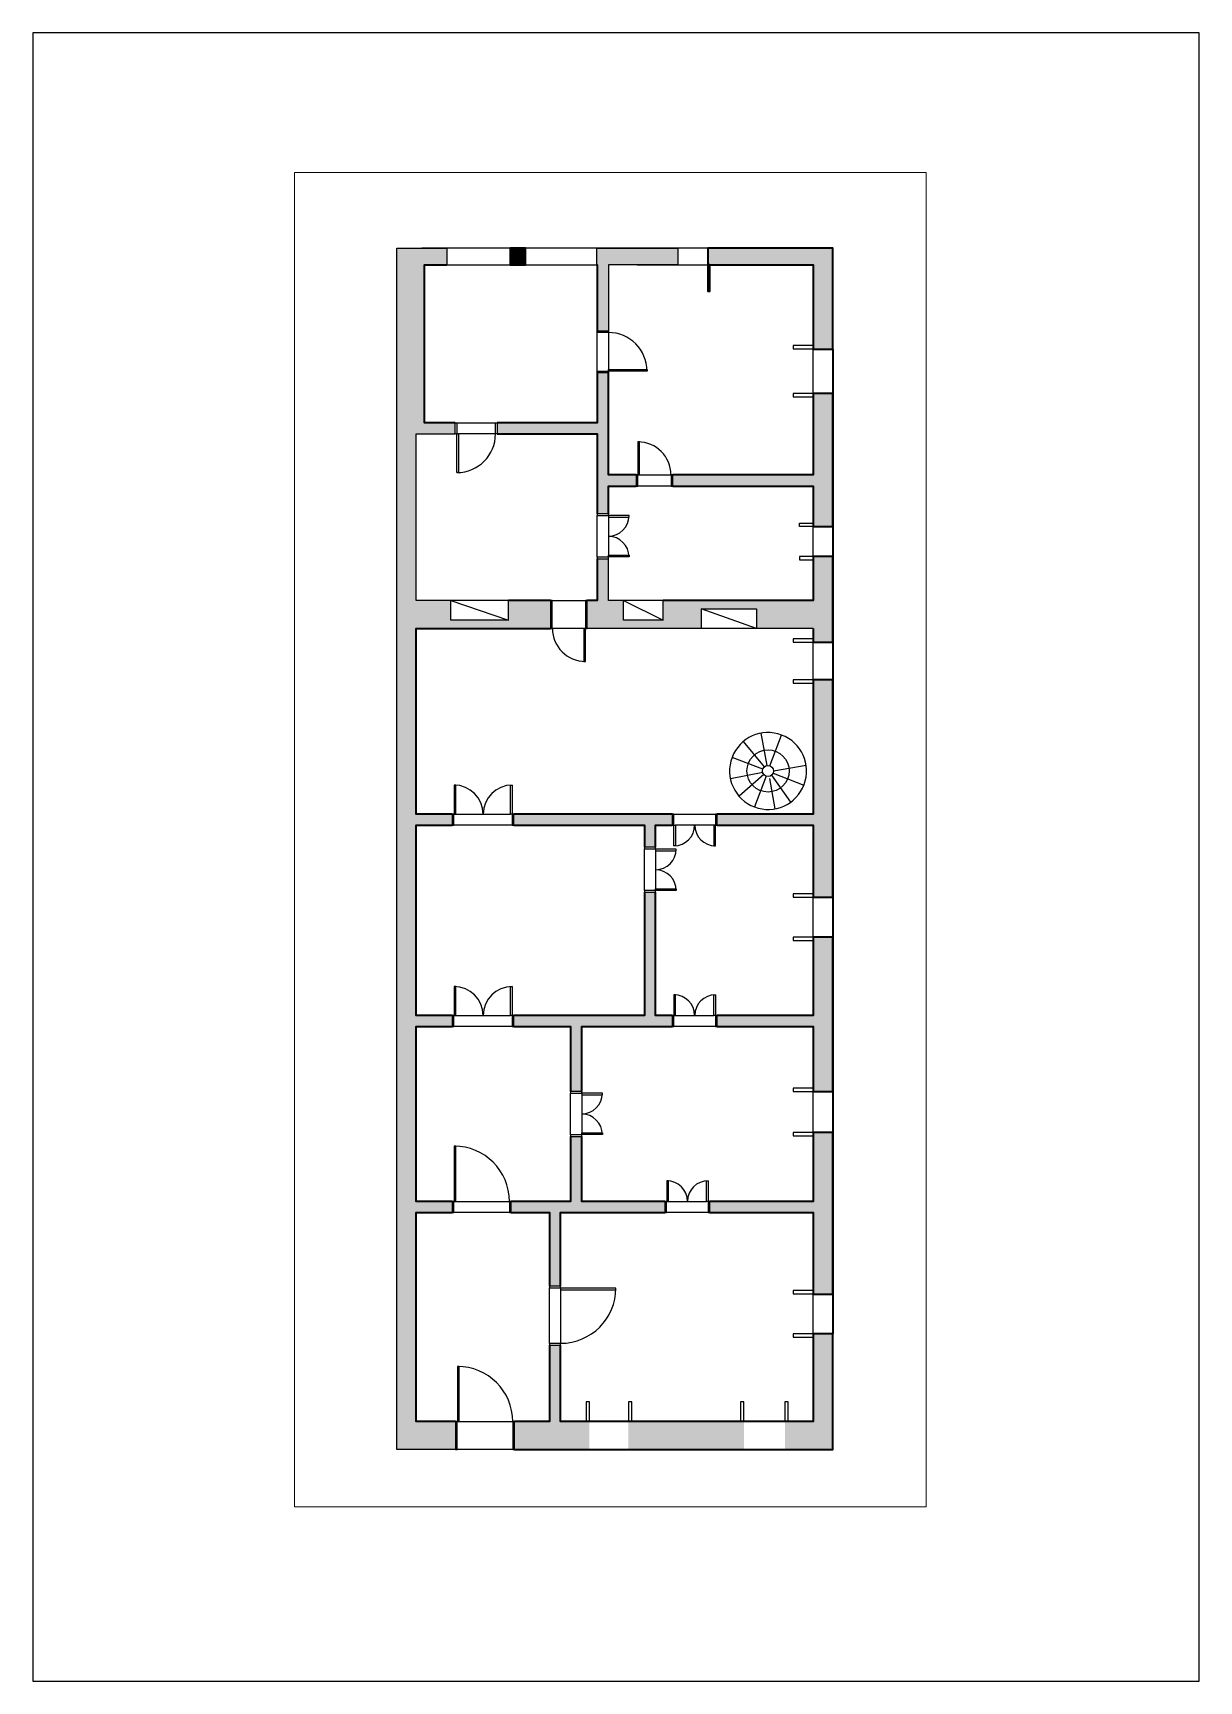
# Paper-space layout 'Layout1' of a CAD drawing. Header units: millimetres. Extents: x 64 to 274, y 59 to 356.
# The model-space entities are those that its viewports show. They can reach past a viewport. Long polylines and large blocks are cut down to what shows.
import ezdxf

# ---------------------------------------------------------------- set-up
doc = ezdxf.new("R2010")
doc.units = ezdxf.units.MM
for name, color, linetype, lineweight in [('A-ALV-___-___-EXI', 250, 'Continuous', 25), ('A-ESC-___-___-EXI', 250, 'Continuous', 25), ('A-JAN-___-___-EXI', 250, 'Continuous', 25), ('A-PIS-___-___-EXIG-____-TTLB-THIN', 250, 'Continuous', 25), ('A-POR-___-___-EXI', 250, 'Continuous', 25)]:
    doc.layers.add(name, color=color, linetype=linetype, lineweight=lineweight)

# ---------------------------------------------------------------- blocks, each defined once
blk = doc.blocks.new('SVG - A4-22877178-Não nomeada')
at = {"layer": 'A-PIS-___-___-EXIG-____-TTLB-THIN'}
for p, q in [((64.29, 356.5), (64.29, 59.5)), ((274.29, 356.5), (64.29, 356.5)), ((274.29, 59.5), (274.29, 356.5)), ((64.29, 59.5), (274.29, 59.5))]:
    blk.add_line(p, q, dxfattribs=at)

msp = doc.modelspace()

# ---------------------------------------------------------------- hatches: boundary and pattern name
at = {"layer": 'A-ALV-___-___-EXI'}
for points in [[(1689, -2233), (1689, -1933), (789, -1933), (789, -2233), (1289, -2233)], [(3109, -2233), (3109, -1933), (2829, -1933), (2829, -2233)], [(4633, -2233), (5849, -2233), (5849, -1933), (4389, -1933), (4389, -2233), (4599, -2233)], [(8289, -2233), (8289, -1933), (6389, -1933), (6389, -2233)], [(8639, -3753), (8639, -1933), (8289, -1933), (8289, -3753)], [(1139, -5183), (1289, -5183), (1289, -2233), (789, -2233), (789, -5183)], [(8639, -6953), (8639, -4553), (8289, -4553), (8289, -6953)], [(789, -23583), (1139, -23583), (1139, -5183), (789, -5183), (789, -21612)], [(8289, -9033), (8639, -9033), (8639, -7493), (8289, -7493), (8289, -8788)], [(1759, -8788), (1759, -8288), (1139, -8288), (1139, -8788)], [(6269, -8788), (6269, -8288), (5589, -8288), (5589, -8788)], [(7264, -8438), (7264, -8288), (6269, -8288), (6269, -8438)], [(8289, -8788), (8289, -8288), (7264, -8288), (7264, -8788)], [(2799, -8788), (2799, -8638), (1759, -8638), (1759, -8788)], [(5589, -8788), (5589, -8638), (4869, -8638), (4869, -8788)], [(8289, -13633), (8639, -13633), (8639, -9713), (8289, -9713), (8289, -12594)], [(8289, -17133), (8639, -17133), (8639, -14353), (8289, -14353), (8289, -15963)], [(8639, -20783), (8639, -17873), (8289, -17873), (8289, -20783)], [(8639, -23083), (8639, -21503), (8289, -21503), (8289, -23083)], [(7039, -23583), (7039, -23083), (4959, -23083), (4959, -23583)], [(8639, -23583), (8639, -23083), (7779, -23083), (7779, -23583)]]:
    msp.add_hatch(color=11, dxfattribs=at).paths.add_polyline_path(points)
h = msp.add_hatch(color=11, dxfattribs=at)
h.paths.add_polyline_path([(4599, -8288), (4599, -7533), (4399, -7533), (4399, -8288)])
h.paths.add_polyline_path([(4599, -6723), (4599, -4183), (4399, -4183), (4399, -6723)])
h.paths.add_polyline_path([(4599, -3423), (4599, -2233), (4399, -2233), (4399, -3423)])
h = msp.add_hatch(color=11, dxfattribs=at)
h.paths.add_polyline_path([(4399, -5283), (4399, -5083), (2599, -5083), (2599, -5283)])
h.paths.add_polyline_path([(1839, -5283), (1839, -5083), (1289, -5083), (1289, -5183), (1139, -5183), (1139, -5283)])
h = msp.add_hatch(color=11, dxfattribs=at)
h.paths.add_polyline_path([(8289, -6223), (8289, -6023), (5759, -6023), (5759, -6223)])
h.paths.add_polyline_path([(4599, -6223), (5099, -6223), (5099, -6023), (4599, -6023)])
h = msp.add_hatch(color=11, dxfattribs=at)
h.paths.add_polyline_path([(4869, -8788), (4869, -8288), (4219, -8288), (4219, -8788), (4633, -8788)])
h.paths.add_polyline_path([(2799, -8788), (3559, -8788), (3559, -8288), (2799, -8288), (2799, -8638)])
h = msp.add_hatch(color=11, dxfattribs=at)
h.paths.add_polyline_path([(8289, -12333), (8289, -12133), (6559, -12133), (6559, -12333)])
h.paths.add_polyline_path([(5449, -12333), (5749, -12333), (5749, -12133), (2899, -12133), (2899, -12333), (5249, -12333)])
h.paths.add_polyline_path([(1789, -12333), (1789, -12133), (1139, -12133), (1139, -12333)])
h = msp.add_hatch(color=11, dxfattribs=at)
h.paths.add_polyline_path([(5449, -15763), (5449, -13543), (5249, -13543), (5249, -15763)])
h.paths.add_polyline_path([(5449, -12733), (5449, -12333), (5249, -12333), (5249, -12733)])
h = msp.add_hatch(color=11, dxfattribs=at)
h.paths.add_polyline_path([(8289, -15963), (8289, -15763), (6559, -15763), (6559, -15963)])
h.paths.add_polyline_path([(5749, -15963), (5749, -15763), (2899, -15763), (2899, -15963), (4633, -15963)])
h.paths.add_polyline_path([(1789, -15963), (1789, -15763), (1139, -15763), (1139, -15963)])
h = msp.add_hatch(color=11, dxfattribs=at)
h.paths.add_polyline_path([(4119, -19113), (4119, -17943), (3919, -17943), (3919, -19113)])
h.paths.add_polyline_path([(4119, -17133), (4119, -15963), (3919, -15963), (3919, -17133)])
h = msp.add_hatch(color=11, dxfattribs=at)
h.paths.add_polyline_path([(8289, -19313), (8289, -19113), (6429, -19113), (6429, -19313)])
h.paths.add_polyline_path([(5619, -19313), (5619, -19113), (2849, -19113), (2849, -19313), (4633, -19313)])
h.paths.add_polyline_path([(1789, -19313), (1789, -19113), (1139, -19113), (1139, -19313)])
h = msp.add_hatch(color=11, dxfattribs=at)
h.paths.add_polyline_path([(3739, -23083), (3739, -21703), (3539, -21703), (3539, -23083)])
h.paths.add_polyline_path([(3539, -20643), (3739, -20643), (3739, -19313), (3539, -19313)])
h = msp.add_hatch(color=11, dxfattribs=at)
h.paths.add_polyline_path([(4259, -23583), (4259, -23083), (2909, -23083), (2909, -23583)])
h.paths.add_polyline_path([(1139, -23583), (1849, -23583), (1849, -23083), (1139, -23083)])

# ---------------------------------------------------------------- linework, layer by layer
for p, q in [((6589, -1933), (1239, -1933)), ((5119, -2233), (6719, -2233)), ((4399, -3423), (4599, -3423)), ((8289, -5112), (8289, -3512)), ((4599, -4183), (4399, -4183)), ((1839, -5283), (1839, -5083)), ((2599, -5083), (2599, -5283)), ((5099, -6023), (5099, -6223)), ((5759, -6223), (5759, -6023)), ((4599, -6723), (4399, -6723)), ((4399, -7533), (4599, -7533)), ((3559, -8288), (3559, -8788)), ((4219, -8788), (4219, -8288)), ((1789, -12133), (1789, -12333)), ((2899, -12333), (2899, -12133)), ((5749, -12133), (5749, -12333)), ((6559, -12333), (6559, -12133)), ((5449, -12733), (5249, -12733)), ((8289, -15012), (8289, -12912)), ((5249, -13543), (5449, -13543)), ((1789, -15763), (1789, -15963)), ((2899, -15963), (2899, -15763)), ((5749, -15763), (5749, -15963)), ((6559, -15963), (6559, -15763)), ((8289, -18813), (8289, -16313)), ((4119, -17133), (3919, -17133)), ((3919, -17943), (4119, -17943)), ((1789, -19113), (1789, -19313)), ((2849, -19313), (2849, -19113)), ((5619, -19113), (5619, -19313)), ((6429, -19313), (6429, -19113)), ((8289, -21962), (8289, -19862)), ((3739, -20643), (3539, -20643)), ((3539, -21703), (3739, -21703)), ((1849, -23083), (1849, -23583)), ((2909, -23583), (2909, -23083))]:
    msp.add_line(p, q, dxfattribs=at)
at = {"layer": 'A-ALV-___-___-EXI', "color": 7, "lineweight": 35}
for p, q in [((3109, -1933), (2829, -1933)), ((3109, -2233), (3109, -1933)), ((2829, -2233), (3109, -2233)), ((3559, -8288), (2799, -8288)), ((5749, -12133), (2899, -12133))]:
    msp.add_line(p, q, dxfattribs=at)
at = {"layer": 'A-ALV-___-___-EXI'}
for points in [[(1849, -23583), (789, -23583), (789, -1933), (1689, -1933), (1689, -2233), (4389, -2233), (4389, -1933), (5849, -1933), (5849, -2233), (4599, -2233), (4599, -3423)], [(2799, -8638), (2799, -8288), (1759, -8288), (2799, -8638), (1759, -8638), (1759, -8288), (1139, -8288), (1139, -5283), (1839, -5283)], [(5589, -8638), (5589, -8288), (4869, -8288), (5589, -8638), (4869, -8638), (4869, -8288), (4599, -8288), (4599, -7533)], [(6269, -8438), (7264, -8438), (7264, -8788), (6269, -8788), (4219, -8788)], [(8289, -9950), (8289, -8788), (7264, -8788), (6269, -8438), (6269, -8788)]]:
    msp.add_lwpolyline(points, dxfattribs=at)
msp.add_lwpolyline([(2829, -1933), (2829, -2233)], close=True, dxfattribs=at)
at = {"layer": 'A-ALV-___-___-EXI', "color": 7, "lineweight": 35}
for points in [[(1839, -5083), (1289, -5083), (1289, -2233), (1689, -2233)], [(4389, -2233), (4399, -2233), (4399, -3423)], [(4399, -4183), (4399, -5083), (2599, -5083)], [(5099, -6023), (4599, -6023), (4599, -4183)], [(5759, -6223), (8289, -6223), (8289, -6953), (8639, -6953), (8639, -4553), (8289, -4553), (8289, -6023), (5759, -6023)], [(2599, -5283), (4399, -5283), (4399, -6723)], [(4599, -6723), (4599, -6223), (5099, -6223)], [(4399, -7533), (4399, -8288), (4219, -8288)], [(8289, -8788), (8289, -9033), (8639, -9033), (8639, -7493), (8289, -7493), (8289, -8288), (5589, -8288)], [(1789, -12133), (1139, -12133), (1139, -8788), (3559, -8788)], [(6559, -12333), (8289, -12333), (8289, -13633), (8639, -13633), (8639, -9713), (8289, -9713), (8289, -12133), (6559, -12133)], [(1789, -15763), (1139, -15763), (1139, -12333), (1789, -12333)], [(2899, -12333), (5249, -12333), (5249, -12733)], [(5449, -12733), (5449, -12333), (5749, -12333)], [(5249, -13543), (5249, -15763), (2899, -15763)], [(5749, -15763), (5449, -15763), (5449, -13543)], [(6559, -15963), (8289, -15963), (8289, -17133), (8639, -17133), (8639, -14353), (8289, -14353), (8289, -15763), (6559, -15763)], [(1789, -19113), (1139, -19113), (1139, -15963), (1789, -15963)], [(2899, -15963), (3919, -15963), (3919, -17133)], [(4119, -17133), (4119, -15963), (5749, -15963)], [(3919, -17943), (3919, -19113), (2849, -19113)], [(5619, -19113), (4119, -19113), (4119, -17943)], [(6429, -19313), (8289, -19313), (8289, -20783), (8639, -20783), (8639, -17873), (8289, -17873), (8289, -19113), (6429, -19113)], [(1849, -23083), (1139, -23083), (1139, -19313), (1789, -19313)], [(2849, -19313), (3539, -19313), (3539, -20643)], [(3739, -20643), (3739, -19313), (5619, -19313)], [(2909, -23583), (8639, -23583), (8639, -21503)], [(3539, -21703), (3539, -23083), (2909, -23083)]]:
    msp.add_lwpolyline(points, dxfattribs=at)
at = {"layer": 'A-ESC-___-___-EXI'}
for p, q in [((7457, -11259), (7352, -10676)), ((7411, -11281), (7031, -10825)), ((7510, -11264), (7719, -10709)), ((7380, -11327), (6826, -11115)), ((7575, -11357), (8160, -11252)), ((7379, -11384), (6797, -11497)), ((7400, -11423), (6953, -11812)), ((7440, -11451), (7231, -12006)), ((7500, -11493), (7598, -12039)), ((7539, -11434), (7879, -11920)), ((7566, -11399), (8119, -11611))]:
    msp.add_line(p, q, dxfattribs=at)
msp.add_lwpolyline([(7719, -10709, 1), (7231, -12006, 1)], format="xyb", close=True, dxfattribs=at)
for radius in [380, 100]:
    msp.add_circle((7475, -11357), radius, dxfattribs=at)
at = {"layer": 'A-JAN-___-___-EXI', "color": 7, "lineweight": 35}
msp.add_lwpolyline([(8639, -3753), (8639, -1933), (6389, -1933), (6389, -2233), (6389, -2713), (6429, -2713), (6429, -2233), (6389, -2233), (8289, -2233), (8289, -3753), (8639, -3753), (8639, -21503), (8289, -21503), (8289, -23083), (3739, -23083), (3739, -21703)], dxfattribs=at)
at = {"layer": 'A-JAN-___-___-EXI'}
for points in [[(7929, -3692), (7929, -3752), (8289, -3752), (8289, -3692)], [(7929, -4552), (7929, -4612), (8289, -4612), (8289, -4552)], [(8044, -7492), (8044, -7552), (8289, -7552), (8289, -7492)], [(7929, -8974), (7929, -9034), (8289, -9034), (8289, -8974)], [(7929, -9714), (7929, -9774), (8289, -9774), (8289, -9714)], [(7929, -13572), (7929, -13632), (8289, -13632), (8289, -13572)], [(7929, -14352), (7929, -14412), (8289, -14412), (8289, -14352)], [(7929, -17074), (7929, -17134), (8289, -17134), (8289, -17074)], [(7929, -17872), (7929, -17932), (8289, -17932), (8289, -17872)], [(7929, -20722), (7929, -20782), (8289, -20782), (8289, -20722)], [(7929, -21502), (7929, -21562), (8289, -21562), (8289, -21502)], [(4259, -22723), (4199, -22723), (4199, -23083), (4259, -23083)], [(5021, -22723), (4961, -22723), (4961, -23083), (5021, -23083)], [(7039, -22723), (6979, -22723), (6979, -23083), (7039, -23083)], [(7839, -22723), (7779, -22723), (7779, -23083), (7839, -23083)]]:
    msp.add_lwpolyline(points, close=True, dxfattribs=at)
msp.add_lwpolyline([(8289, -7988), (8289, -6892), (8289, -6952), (8044, -6952), (8044, -6892), (8289, -6892)], dxfattribs=at)
at = {"layer": 'A-POR-___-___-EXI'}
for p, q in [((4399, -3453), (4399, -3423)), ((4599, -3453), (4399, -3453)), ((4599, -3423), (4599, -3453)), ((4399, -4153), (4599, -4153)), ((4399, -4183), (4399, -4153)), ((4599, -4121), (5295, -4121)), ((4599, -4151), (4599, -4121)), ((5295, -4151), (4599, -4151)), ((4599, -4153), (4599, -4183)), ((5295, -4121), (5295, -4151)), ((1839, -5083), (1869, -5083)), ((1869, -5283), (1839, -5283)), ((1869, -5083), (1869, -5283)), ((1871, -5283), (1901, -5283)), ((1871, -5979), (1871, -5283)), ((1901, -5283), (1901, -5979)), ((2569, -5083), (2599, -5083)), ((2569, -5283), (2569, -5083)), ((2599, -5283), (2569, -5283)), ((5161, -5427), (5131, -5427)), ((5131, -5427), (5131, -6023)), ((5161, -6023), (5161, -5427)), ((1901, -5979), (1871, -5979)), ((5129, -6023), (5099, -6023)), ((5099, -6223), (5129, -6223)), ((5129, -6223), (5129, -6023)), ((5131, -6023), (5161, -6023)), ((5759, -6023), (5729, -6023)), ((5729, -6023), (5729, -6223)), ((5729, -6223), (5759, -6223)), ((4399, -6723), (4399, -6753)), ((4399, -6753), (4599, -6753)), ((4599, -6753), (4599, -6723)), ((4971, -6755), (4599, -6755)), ((4599, -6755), (4599, -6785)), ((4599, -6785), (4971, -6785)), ((4971, -6785), (4971, -6755)), ((4599, -7503), (4399, -7503)), ((4399, -7503), (4399, -7533)), ((4599, -7471), (4971, -7471)), ((4599, -7501), (4599, -7471)), ((4971, -7501), (4599, -7501)), ((4599, -7533), (4599, -7503)), ((4971, -7471), (4971, -7501)), ((3589, -8288), (3559, -8288)), ((3589, -8788), (3589, -8288)), ((4219, -8288), (4189, -8288)), ((4189, -8288), (4189, -8788)), ((3559, -8788), (3589, -8788)), ((4187, -8788), (4157, -8788)), ((4157, -8788), (4157, -9384)), ((4187, -9384), (4187, -8788)), ((4189, -8788), (4219, -8788)), ((4157, -9384), (4187, -9384)), ((1851, -11611), (1821, -11611)), ((1821, -11611), (1821, -12133)), ((1851, -12133), (1851, -11611)), ((2837, -12133), (2837, -11611)), ((2837, -11611), (2867, -11611)), ((2867, -11611), (2867, -12133)), ((1819, -12133), (1789, -12133)), ((1819, -12333), (1819, -12133)), ((1821, -12133), (1851, -12133)), ((2867, -12133), (2837, -12133)), ((2899, -12133), (2869, -12133)), ((2869, -12133), (2869, -12333)), ((5779, -12133), (5749, -12133)), ((5779, -12333), (5779, -12133)), ((6559, -12133), (6529, -12133)), ((6529, -12133), (6529, -12333)), ((1789, -12333), (1819, -12333)), ((2869, -12333), (2899, -12333)), ((5749, -12333), (5779, -12333)), ((5781, -12333), (5811, -12333)), ((5781, -12705), (5781, -12333)), ((5811, -12333), (5811, -12705)), ((6527, -12333), (6497, -12333)), ((6497, -12333), (6497, -12705)), ((6527, -12705), (6527, -12333)), ((6529, -12333), (6559, -12333)), ((5249, -12733), (5249, -12763)), ((5249, -12763), (5449, -12763)), ((5449, -12763), (5449, -12733)), ((5821, -12765), (5449, -12765)), ((5449, -12765), (5449, -12795)), ((5811, -12705), (5781, -12705)), ((5821, -12795), (5821, -12765)), ((6497, -12705), (6527, -12705)), ((5449, -12795), (5821, -12795)), ((5449, -13513), (5249, -13513)), ((5249, -13513), (5249, -13543)), ((5449, -13481), (5821, -13481)), ((5449, -13511), (5449, -13481)), ((5821, -13511), (5449, -13511)), ((5449, -13543), (5449, -13513)), ((5821, -13481), (5821, -13511)), ((1851, -15241), (1821, -15241)), ((1821, -15241), (1821, -15763)), ((1851, -15763), (1851, -15241)), ((2837, -15763), (2837, -15241)), ((2837, -15241), (2867, -15241)), ((2867, -15241), (2867, -15763)), ((5811, -15391), (5781, -15391)), ((5781, -15391), (5781, -15763)), ((5811, -15763), (5811, -15391)), ((6497, -15763), (6497, -15391)), ((6497, -15391), (6527, -15391)), ((6527, -15391), (6527, -15763)), ((1819, -15763), (1789, -15763)), ((1789, -15963), (1819, -15963)), ((1819, -15963), (1819, -15763)), ((1821, -15763), (1851, -15763)), ((2867, -15763), (2837, -15763)), ((2899, -15763), (2869, -15763)), ((2869, -15763), (2869, -15963)), ((2869, -15963), (2899, -15963)), ((5779, -15763), (5749, -15763)), ((5749, -15963), (5779, -15963)), ((5779, -15963), (5779, -15763)), ((5781, -15763), (5811, -15763)), ((6527, -15763), (6497, -15763)), ((6559, -15763), (6529, -15763)), ((6529, -15763), (6529, -15963)), ((6529, -15963), (6559, -15963)), ((3919, -17133), (3919, -17163)), ((3919, -17163), (4119, -17163)), ((4119, -17163), (4119, -17133)), ((4491, -17165), (4119, -17165)), ((4119, -17165), (4119, -17195)), ((4119, -17195), (4491, -17195)), ((4491, -17195), (4491, -17165)), ((1851, -18117), (1821, -18117)), ((1821, -18117), (1821, -19113)), ((1851, -19113), (1851, -18117)), ((4119, -17913), (3919, -17913)), ((3919, -17913), (3919, -17943)), ((4119, -17881), (4491, -17881)), ((4119, -17911), (4119, -17881)), ((4491, -17911), (4119, -17911)), ((4119, -17943), (4119, -17913)), ((4491, -17881), (4491, -17911)), ((5681, -18741), (5651, -18741)), ((5651, -18741), (5651, -19113)), ((5681, -19113), (5681, -18741)), ((6367, -19113), (6367, -18741)), ((6367, -18741), (6397, -18741)), ((6397, -18741), (6397, -19113)), ((1819, -19113), (1789, -19113)), ((1819, -19313), (1819, -19113)), ((1821, -19113), (1851, -19113)), ((2849, -19113), (2819, -19113)), ((2819, -19113), (2819, -19313)), ((5649, -19113), (5619, -19113)), ((5649, -19313), (5649, -19113)), ((5651, -19113), (5681, -19113)), ((6397, -19113), (6367, -19113)), ((6429, -19113), (6399, -19113)), ((6399, -19113), (6399, -19313)), ((1789, -19313), (1819, -19313)), ((2819, -19313), (2849, -19313)), ((5619, -19313), (5649, -19313)), ((6399, -19313), (6429, -19313)), ((3539, -20643), (3539, -20673)), ((3539, -20673), (3739, -20673)), ((3739, -20673), (3739, -20643)), ((4735, -20675), (3739, -20675)), ((3739, -20675), (3739, -20705)), ((3739, -20705), (4735, -20705)), ((4735, -20705), (4735, -20675)), ((3739, -21673), (3539, -21673)), ((3539, -21673), (3539, -21703)), ((3739, -21703), (3739, -21673)), ((1911, -22087), (1881, -22087)), ((1881, -22087), (1881, -23083)), ((1911, -23083), (1911, -22087)), ((1879, -23083), (1849, -23083)), ((1879, -23583), (1879, -23083)), ((1881, -23083), (1911, -23083)), ((2909, -23083), (2879, -23083)), ((2879, -23083), (2879, -23583)), ((1849, -23583), (1879, -23583)), ((2879, -23583), (2909, -23583))]:
    msp.add_line(p, q, dxfattribs=at)
at = {"layer": 'A-POR-___-___-EXI', "color": 250}
for p, q in [((4399, -4153), (4399, -3453)), ((4599, -3453), (4599, -4121)), ((4599, -4151), (4599, -4153)), ((1869, -5083), (2569, -5083)), ((1871, -5283), (1869, -5283)), ((2569, -5283), (1901, -5283)), ((5129, -6023), (5131, -6023)), ((5729, -6223), (5129, -6223)), ((5161, -6023), (5729, -6023)), ((4399, -7503), (4399, -6753)), ((4599, -6753), (4599, -6755)), ((4599, -6785), (4599, -7471)), ((4599, -7501), (4599, -7503)), ((3589, -8288), (4189, -8288)), ((4157, -8788), (3589, -8788)), ((4189, -8788), (4187, -8788)), ((1819, -12133), (1821, -12133)), ((1851, -12133), (2837, -12133)), ((2867, -12133), (2869, -12133)), ((5779, -12133), (6529, -12133)), ((2869, -12333), (1819, -12333)), ((5781, -12333), (5779, -12333)), ((6497, -12333), (5811, -12333)), ((6529, -12333), (6527, -12333)), ((5249, -13513), (5249, -12763)), ((5449, -12763), (5449, -12765)), ((5449, -12795), (5449, -13481)), ((5449, -13511), (5449, -13513)), ((1819, -15763), (1821, -15763)), ((2869, -15963), (1819, -15963)), ((1851, -15763), (2837, -15763)), ((2867, -15763), (2869, -15763)), ((5779, -15763), (5781, -15763)), ((6529, -15963), (5779, -15963)), ((5811, -15763), (6497, -15763)), ((6527, -15763), (6529, -15763)), ((3919, -17913), (3919, -17163)), ((4119, -17163), (4119, -17165)), ((4119, -17195), (4119, -17881)), ((4119, -17911), (4119, -17913)), ((1819, -19113), (1821, -19113)), ((1851, -19113), (2819, -19113)), ((5649, -19113), (5651, -19113)), ((5681, -19113), (6367, -19113)), ((6397, -19113), (6399, -19113)), ((2819, -19313), (1819, -19313)), ((6399, -19313), (5649, -19313)), ((3539, -21673), (3539, -20673)), ((3739, -20673), (3739, -20675)), ((3739, -20705), (3739, -21673)), ((1879, -23083), (1881, -23083)), ((1911, -23083), (2879, -23083)), ((2879, -23583), (1879, -23583))]:
    msp.add_line(p, q, dxfattribs=at)
at = {"layer": 'A-POR-___-___-EXI'}
for centre, radius, start, end in [((4599, -4151), 696, 0, 90), ((1871, -5283), 696, 270, 0), ((5131, -6023), 596, 0, 90), ((4599, -6755), 372, 270, 0), ((4599, -7501), 372, 0, 90), ((4187, -8788), 596, 180, 270), ((1821, -12133), 522, 0, 90), ((2867, -12133), 522, 90, 180), ((5781, -12333), 372, 270, 0), ((6527, -12333), 372, 180, 270), ((5449, -12765), 372, 270, 0), ((5449, -13511), 372, 0, 90), ((1821, -15763), 522, 0, 90), ((2867, -15763), 522, 90, 180), ((5781, -15763), 372, 0, 90), ((6527, -15763), 372, 90, 180), ((4119, -17165), 372, 270, 0), ((4119, -17911), 372, 0, 90), ((1821, -19113), 996, 0, 90), ((5651, -19113), 372, 0, 90), ((6397, -19113), 372, 90, 180), ((3739, -20675), 996, 270, 0), ((1881, -23083), 996, 0, 90)]:
    msp.add_arc(centre, radius, start, end, dxfattribs=at)

psp = doc.layouts.get("Layout1")

# ---------------------------------------------------------------- block references
at = {"layer": 'A-ALV-___-___-EXI'}
psp.add_blockref('SVG - A4-22877178-Não nomeada', (0, 0), dxfattribs=at)

# ---------------------------------------------------------------- viewports
at = {"layer": 'A-JAN-___-___-EXI'}
psp.add_viewport(center=(168.26, 211.14), size=(113.76, 240.439), view_center_point=(4633.32, -12593.39), view_height=24043.859, dxfattribs=at)

doc.saveas('drawing.dxf')
